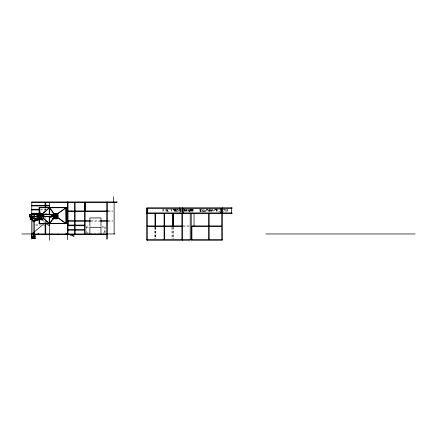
<?xml version="1.0" encoding="UTF-8"?>
<svg xmlns="http://www.w3.org/2000/svg" width="437" height="437" viewBox="0 0 437 437"><rect width="100%" height="100%" fill="white"/><g stroke="black" fill="none" stroke-linecap="round" stroke-linejoin="round"><path stroke-width="0.33" stroke-dasharray="2.19 1.64" d="M45.098 221.952L45.098 221.412L46.988 222.87M192.903 209.094L191.936 211.634L191.958 209.094M223.285 211.574L225.448 209.345M86.062 233.303L100.991 233.074M202.009 212.071L208.121 209.29M218.369 212.071L220.199 211.235M223.258 209.847L224.476 209.29M208.088 209.197L201.249 211.918A1.333 0.65 -90 0 1 200.889 210.476A1.333 0.65 -90 0 1 201.517 209.487M204.008 211.918L218.424 209.197M199.463 211.972L217.648 209.181M167.169 211.83A1.355 0.639 -90 0 1 167.043 210.35A1.355 0.639 -90 0 1 167.633 209.525L173.598 209.47A1.366 0.639 -90 0 1 174.292 210.246A1.366 0.639 -90 0 1 174.117 211.869M181.486 209.416A1.415 1.245 -90 0 0 180.863 209.225L180.547 209.225A1.415 1.245 -90 0 1 181.431 209.64M40.319 209.274L45.765 209.274L45.765 209.946M173.768 209.454L173.014 209.47A1.366 0.639 -90 0 1 173.702 210.246A1.366 0.639 -90 0 1 173.533 211.869M220.428 209.487L212.229 209.487A1.333 1.164 90 0 0 211.645 211.978M223.378 209.487L225.017 209.487A1.333 1.164 90 0 1 225.601 211.978M167.633 209.525L168.223 209.525A1.355 0.639 -90 0 0 167.628 210.35A1.355 0.639 -90 0 0 167.759 211.83M176.854 209.771L177.307 209.771M40.319 209.946L45.59 209.946M211.066 210.82L211.388 210.82M108.015 210.934L112.779 210.934M184.884 211.24L185.364 211.24M108.054 211.601L112.779 211.601M189.827 211.918L190.292 211.918M44.935 213.278L48.917 213.278M91.169 220.598L100.04 220.598M108.054 220.598L112.784 220.598M90.448 221.264L99.964 221.264M108.054 221.264L112.779 221.264M35.708 224.623L41.635 224.623M35.708 225.29L40.319 225.29M43.613 225.29L45.59 225.29M183.076 225.918L189.734 225.918M183.076 226.585L189.734 226.585M85.745 226.847L88.995 226.847M101.417 226.847L105.421 226.847L105.421 233.363M86.291 227.573L88.995 227.573M101.826 227.573L104.53 227.573M104.76 233.303L102.307 233.074A2.185 2.185 0 0 0 104.53 230.851M177.22 209.214L180.863 209.225M176.788 209.345L181.513 211.721M176.144 209.094L181.218 211.95M42.629 220.046L46.513 223.05M41.542 220.046L45.306 222.963M180.65 209.345L181.579 210.235M188.216 209.449L190.532 211.918M180.426 209.449L181.492 210.929M180.088 209.012L181.191 210.683M227.546 209.094L227.546 211.634M227.218 209.094L227.218 211.694M226.639 209.105L226.639 211.694M217.38 209.105L217.38 211.694M216.861 209.094L216.861 211.634M216.796 209.105L216.796 211.694M216.534 209.072L216.534 211.634M210.279 209.094L210.279 211.634M210.022 208.46L210.022 211.634M209.7 209.094L209.7 211.634M200.501 209.094L200.501 211.634M200.179 209.072L200.179 211.634M199.594 208.46L199.594 211.634M193.143 209.094L193.143 211.634M192.679 209.094L192.679 211.634M192.198 209.094L192.198 212.906M192.1 209.094L192.1 211.634M191.646 209.094L191.646 211.634M191.455 209.072L191.51 211.634M190.991 209.094L190.991 211.634M190.947 209.094L190.947 211.634M189.368 209.094L189.368 211.634M189.03 209.094L189.03 211.634M187.287 209.094L187.287 211.634M186.823 209.094L186.823 212.906M186.359 209.094L186.359 212.906M184.835 209.094L184.835 211.634M184.376 209.072L184.376 211.634M180.781 209.094L180.798 211.634M180.317 209.094L180.317 211.634M179.705 209.094L179.716 211.634M179.268 208.46L179.246 211.634M175.494 209.094L175.494 211.634M175.27 209.094L175.27 211.634M175.046 209.094L175.046 211.634M175.013 209.094L175.013 211.634M174.926 209.094L174.926 211.634M174.734 209.094L174.734 211.634M174.423 209.094L174.423 211.634M173.451 226.918L173.451 238.93M173.063 227.235L173.063 238.946M172.418 227.235L172.418 238.946M171.943 227.235L171.943 238.946M171.708 209.094L171.708 211.634M171.462 209.094L171.462 211.634M166.787 208.46L166.787 211.634M166.197 209.094L166.197 211.634M165.885 209.094L165.885 211.634M163.613 208.46L163.613 211.634M163.132 209.094L163.132 211.634M162.673 209.094L162.673 211.634M155.616 227.235L155.616 238.946M155.228 227.158L155.228 238.941M155.097 227.235L155.097 238.946M154.622 226.918L154.622 238.93M104.53 226.847L104.53 233.074M86.291 226.847L86.291 233.074M58.569 214.977L58.569 216.987M45.765 217.336L45.765 218.697M45.098 208.684L45.098 210.039M45.098 221.521L45.098 222.875M88.514 233.074A2.185 2.185 0 0 1 86.291 230.851M215.37 209.088A2.447 2.136 -90 0 1 213.305 210.902M201.342 209.088A2.447 2.136 -90 0 0 203.407 210.902L213.633 210.902A2.447 2.136 -90 0 0 215.692 209.088M203.735 210.902A2.447 2.136 -90 0 1 201.67 209.088M176.717 211.94A1.256 0.901 -90 0 1 176.674 210.17A1.256 0.901 -90 0 1 177.952 210.11A1.256 0.901 -90 0 1 177.996 211.885M176.269 211.94A1.256 0.901 -90 0 1 176.226 210.17A1.256 0.901 -90 0 1 177.504 210.11A1.256 0.901 -90 0 1 177.542 211.885M190.576 209.236A1.404 1.011 -90 0 1 190.969 211.393A1.404 1.011 -90 0 1 189.368 211.361A1.404 1.011 -90 0 1 189.8 209.219M190.111 209.236A1.404 1.011 -90 0 1 190.505 211.393A1.404 1.011 -90 0 1 188.904 211.361A1.404 1.011 -90 0 1 189.341 209.219M185.758 209.137A1.125 0.781 -90 0 1 185.965 210.842A1.125 0.781 -90 0 1 184.764 210.842A1.125 0.781 -90 0 1 184.977 209.137M185.277 209.137A1.125 0.781 -90 0 1 185.485 210.842A1.125 0.781 -90 0 1 184.288 210.842A1.125 0.781 -90 0 1 184.496 209.137M191.149 209.094A2.447 1.147 -90 0 1 190.04 210.907M184.141 210.579A2.447 1.147 -90 0 0 184.714 210.907L190.63 210.907A2.447 1.147 -90 0 0 191.739 209.094M185.304 210.907A2.447 1.147 -90 0 1 184.196 209.094M168.207 211.907A1.426 1.256 -90 0 1 168.556 209.186M181.431 211.639A1.415 1.245 -90 0 1 181.175 211.863M168.524 211.907A1.426 1.256 -90 0 1 168.868 209.186M224.694 209.487A1.333 1.164 90 0 1 225.273 211.978M211.972 211.978A1.333 1.164 90 0 1 212.551 209.487M209.744 211.978A1.333 0.65 -90 0 0 210.05 210.476A1.333 0.65 -90 0 0 209.421 209.487L200.933 209.487A1.333 0.65 -90 0 0 200.304 210.476A1.333 0.65 -90 0 0 200.61 211.978M208.837 209.487A1.333 0.65 -90 0 1 209.465 210.476A1.333 0.65 -90 0 1 209.165 211.978"/><path stroke-width="0.66" d="M34.037 233.964L34.037 233.631L33.611 238.389M38.232 233.964L38.199 233.522L38.199 233.964M85.133 211.601L85.133 233.964M55.625 216.32L55.352 216.899M29.634 215.321C29.345 214.398 31.48 214.114 31.639 214.802M33.004 216.32L31.77 216.654A1.557 0.765 -90 0 1 31.371 215.321C31.404 214.245 32.562 214.392 31.185 214.545M31.371 215.321L31.426 214.78L30.688 214.764M40.078 216.577L40.128 215.321L37.833 215.408M38.401 213.813L38.259 214.092M38.505 214.064L38.21 213.786M38.527 213.983C38.412 212.764 37.527 214.649 38.423 214.054M38.505 213.731L38.675 213.993M38.811 214.054L38.675 213.802L38.62 217.806M38.778 214.349L38.762 214.654A2.933 1.824 -90 0 1 38.942 215.365M38.849 214.43L38.969 214.523M38.8 217.675L38.822 214.654A2.933 1.824 -90 0 1 39.008 215.365M40.914 214.217C41.116 212.535 40.816 215.239 40.996 214.305M41.231 213.895L40.914 214.064L41.073 213.611M41.275 214.567L41.253 214.654A2.933 1.824 -90 0 0 41.067 216.883A2.933 1.824 -90 0 1 41.187 214.654L41.187 214.299M41.652 213.677L41.439 213.802M41.165 218.429C42.302 218.44 35.998 218.866 41.029 217.926M55.373 216.32L54.844 216.501M33.955 236.63L33.573 238.416M53.532 213.786L53.314 218.68C52.424 218.893 53.767 217.702 53.254 218.833M53.56 214.152C53.265 214.07 52.74 214.272 53.669 213.939M53.631 214.551L53.707 214.857A2.933 2.229 -90 0 1 53.931 215.561M53.38 218.549L53.532 218.861M53.756 214.676L53.762 214.72M53.8 218.391L53.707 217.79A2.933 2.229 -90 0 0 53.931 217.085M53.675 218.451L53.407 218.779M53.718 218.549L53.309 218.779M56.368 214.015L56.673 214.501M56.761 214.043C55.357 214.228 57.815 213.868 56.63 213.813M56.444 214.414L56.87 214.054M57.089 214.157L56.46 213.988M57.045 218.702C57.121 218.194 57.34 218.915 56.253 218.276M57.16 214.097L57.094 213.813L57.231 218.768L53.38 218.833M44.454 214.627L43.143 214.922L43.061 215.463A1.557 1.185 -90 0 0 43.651 216.812M39.483 216.036L39.609 216.277M50.255 214.643L52.101 215.097M50.25 214.731L50.719 214.643M43.356 216.96L43.116 219.03L39.308 219.609L35.342 220.893L32.841 220.822M43.208 219.03L43.481 216.96C44.295 221.384 36.692 218.413 34.354 220.893L38.751 219.303L40.69 218.932L42.061 219.172M39.904 218.877L39.264 223.558L49.436 223.558L43.116 217.965M39.33 223.695L39.969 219.008M37.429 216.484L38.33 216.457M41.122 216.534L41.116 215.911L41.225 216.534L41.815 216.534M41.007 214.928L41.089 215.545L41.225 214.928L41.815 214.928M32.704 214.119L29.563 214.78L29.508 215.321A1.557 0.765 -90 0 0 29.896 216.67M40.248 216.271L39.833 216.697M40.974 218.303C38.456 216.577 37.626 220.193 40.991 218.063M34.228 218.729L34.747 218.495L34.119 218.139M38.576 213.84L41.657 213.584M38.74 214.381L39.073 213.988L41.624 213.977M40.466 216.697L40.466 215.545M55.412 216.49L55.335 215.965L55.16 216.555M31.36 214.944A1.469 0.721 -90 0 0 31.699 216.594L32.109 216.555L31.661 216.67A1.557 0.765 -90 0 1 31.306 214.917M53.052 214.332L53.167 213.78L53.675 214.004M53.003 214.381L53.396 214.157M53.631 214.583C54.019 213.638 56.619 213.567 56.859 214.676C57.711 217.588 56.826 219.931 53.658 218.145M53.778 217.883L53.909 218.019M55.854 216.708L55.854 215.938M56.624 214.857L56.624 214.501M56.624 218.145L56.624 217.79M56.952 218.467L56.488 218.702L56.673 218.145M57.143 218.768L57.165 213.966M41.734 215.02L41.673 215.463A1.557 1.185 -90 0 0 41.712 215.867M44.148 214.627L43.034 215.059A1.557 1.185 -90 0 0 43.585 216.812L47.655 216.441M53.685 216.473L52.992 216.823M53.756 216.473L53.336 216.883M43.585 215.239L43.935 215.02M38.445 214.01L38.21 214.01M40.346 216.697L40.248 216.91A1.114 0.688 -90 0 1 39.27 216.91L39.172 216.506M53.806 216.501L53.467 216.539M31.934 216.61L33.075 216.146M32.185 216.293L31.95 216.714L29.459 216.747M53.461 218.833L53.434 213.84M53.309 214.332L53.407 213.868M54.243 215.747L54.363 215.534A1.114 0.847 -90 0 1 55.559 215.534L55.75 215.747M54.314 215.747L54.434 215.534A1.114 0.847 -90 0 1 55.63 215.534L55.679 215.933M53.609 218.593L53.254 218.26L53.276 218.762M55.679 216.899L55.559 217.107A1.114 0.847 -90 0 1 54.363 217.107M55.75 216.899L55.63 217.107A1.114 0.847 -90 0 1 54.434 217.107L54.243 216.899M39.549 215.889L39.8 215.791M53.019 218.62L49.649 223.547L66.189 223.547L57.76 217.659L57.76 213.638L66.189 207.75L49.649 207.75L53.767 213.775L57.821 213.638L66.107 207.619L66.107 223.678L57.76 217.659M53.106 218.751L49.742 223.678L49.742 216.315M30.219 219.03C31.022 218.484 32.759 219.636 32.731 220.751L33.436 220.751M38.445 213.786L38.205 213.567L38.15 214.064M41.225 218.287L40.794 218.183L41.089 218.675M55.122 216.036L55.078 216.555L55.466 216.555M43.957 216.856L44.323 216.435A0.956 0.727 -90 0 1 44.017 216.807L44 216.692M53.696 214.425L54.079 214.37M56.69 218.353L56.329 218.314A2.933 2.229 -90 0 0 54.079 218.276L53.707 218.145M57.072 218.626L56.684 218.314M38.221 216.681L38.511 216.528M40.089 213.786L39.264 207.761L49.436 207.761L42.629 213.786L39.887 213.655L42.591 213.655L49.392 207.63L49.392 214.321M31.295 216.747L31.388 216.665A0.956 0.47 -90 0 0 31.486 216.512M35.266 219.374L35.282 219.363A5.293 4.365 -90 0 1 37.484 218.784M33.294 232.686L31.754 233.964L31.754 218.964M34.315 231.828L44.071 223.728M53.614 216.73L53.227 216.899M38.844 214.168L39.128 214.168A2.933 1.824 -90 0 0 40.947 214.168L41.275 214.381M34.742 218.708L34.25 218.385M42.837 214.944L43.279 214.813M34.075 233.762L33.398 238.433M32.043 236.433L35.326 236.63M39.008 218.347L39.024 218.336A5.184 4.272 90 0 1 41.225 218.161L41.242 218.167M31.77 216.654L32.103 216.462M53.38 213.813L57.897 213.775M53.756 214.37L54.013 214.332A2.933 2.229 -90 0 0 56.253 214.37L56.734 214.381M53.298 218.866L52.888 218.631L53.232 218.216M35.626 219.205C42.739 217.773 29.066 220.876 37.238 218.675M53.292 216.676L53.429 216.102L54.232 216.102L54.232 216.823L52.986 216.686M66.151 208.061L66.331 222.968L66.331 207.974M38.401 216.621L38.095 216.697M220.811 210.962L222.034 210.405M31.928 214.545L31.366 214.857L33.414 214.201M36.058 220.281L36.5 220.101M33.529 218.675L33.086 218.915M34.408 218.675L34.67 218.571L33.441 218.675M41.734 214.949L42.061 215.037M42.973 214.933L43.946 214.742M33.654 218.609L41.783 217.271M31.082 214.802L29.776 214.862M30.737 214.862L31.579 214.485L31.579 214.982M37.15 219.866L38.44 219.511M31.841 216.747L33.086 216.413M35.588 218.282L39.712 217.435M32.201 214.572L33.338 214.288M37.445 216.381L37.779 216.49M55.423 216.899L55.608 215.933M43.733 216.796L44.552 216.605L43.722 216.889M31.174 214.802C31.371 213.966 28.733 214.982 29.984 214.895M40.969 218.675L41.291 218.26M36.752 219.456L36.145 219.587M42.34 214.824L46.218 214.343M53.232 214.321L53.314 213.906M56.673 214.414L56.329 214.332M43.574 216.681L47.595 216.353L51.457 216.796A1.333 1.016 -90 0 0 52.44 215.119M45.65 216.462L43.618 216.736A1.469 1.114 -90 0 1 43.099 215.08M42.389 214.835L43.935 214.627M43.072 214.627C43.187 213.376 55.291 215.108 52.637 215.299M43.137 214.714L44.891 214.43M43.389 214.714L43.738 214.687M33.469 218.331L33.168 218.533M42.192 215.048L42.673 214.988M44.268 216.435L45.694 216.288M30.776 214.878L30.295 214.922M42.242 215.02L41.794 215.064M32.78 214.206L29.672 214.857L30.333 214.895M40.565 217.375L41.57 217.304M53.319 216.708L54.576 216.659L54.576 215.965M45.639 216.288L47.655 216.266M117.132 201.938L31.754 201.938L31.754 214.616M31.754 202.604L117.132 202.604M31.754 205.27L45.098 205.27M45.59 205.27L49.545 205.27M31.754 205.942L45.098 205.942M45.59 205.942L49.545 205.942M232.145 207.788L146.761 207.788L146.761 240.263L190.21 240.263L190.21 213.573M146.761 208.46L232.145 208.46M31.754 209.274L39.09 209.274M220.756 209.487L222.067 209.487M31.754 209.946L39.09 209.946M68.03 210.934L107.349 210.934M68.03 211.601L107.349 211.601M220.756 212.158L222.067 212.158M146.761 212.906L232.145 212.906M31.754 213.278L39.09 213.278M146.761 213.573L232.145 213.573M31.754 213.944L38.423 213.944M29.787 214.589L31.338 214.589M44.115 214.627L44.514 214.54L44.142 214.687M31.726 214.764L32.294 214.764M36.085 214.764L36.435 214.764M41.695 214.731L43.252 214.731M37.522 214.944L36.009 214.501M36.85 214.928L37.724 215.13L36.877 215.157M40.532 214.928L41.122 214.928M48.212 216.462L51.178 216.828A1.426 1.082 -90 0 0 52.56 215.097L52.036 215.119M37.642 215.408L40.106 215.408M41.215 215.425L41.34 214.928M40.532 215.545L39.663 215.545A0.579 0.453 -90 0 0 39.215 216.222A0.579 0.453 -90 0 0 39.816 216.665A0.579 0.453 -90 0 0 40.057 215.834L40.013 215.763M55.559 215.61L52.97 215.61L55.625 215.567M37.336 215.676L37.779 215.676M37.336 215.763L39.352 215.763M55.144 215.747L55.887 215.747M52.14 215.818L53.44 215.878M37.336 215.9L38.642 215.9M52.265 215.965L54.882 215.965M55.466 216.091L55.171 216.643M41.012 216.036L41.335 216.036M41.225 216.086L41.34 216.534M36.855 216.255L37.664 216.255M36.91 216.31L37.489 216.31M36.926 216.397L39.117 216.697M36.987 215.9L36.987 216.446L37.336 216.49M38.571 216.457L39.03 216.457M53.319 216.457L52.134 216.457L52.62 216.49M36.55 216.599L35.064 216.654A1.333 0.655 -90 0 0 35.392 216.479M44.295 216.555L44.7 216.555M52.495 216.599L52.964 216.599M40.532 216.697L37.555 216.626M35.932 216.479A1.333 0.655 -90 0 1 35.605 216.654L36.227 216.747A1.426 0.699 -90 0 0 36.577 216.555M49.851 216.736L51.124 216.736M29.459 216.818L31.628 216.818M41.439 216.889L44.361 216.807A0.956 0.727 -90 0 0 44.629 216.457M41.411 216.96L43.563 216.96M52.882 216.899L55.887 216.899M29.831 217.129L31.704 217.129L33.551 217.899M39.073 218.254L41.116 218.254M39.215 218.658L41.073 218.658M90.492 220.598L68.03 220.598L68.003 225.066L74.454 225.066M100.625 220.598L107.349 220.598M33.698 220.751L33.977 220.751M32.819 220.958L35.031 220.958M68.03 221.264L90.448 221.264M100.608 221.264L107.349 221.264M32.906 221.515L34.856 221.515M48.878 224.334L49.545 224.334L48.6 223.602M75.12 225.066L84.461 225.066M49.545 225.394L48.452 225.394L45.825 223.362M68.003 225.732L74.454 225.732M75.12 225.732L84.461 225.732M147.236 225.918L181.874 225.918M221.717 225.918L191.914 225.918L191.914 239.596M147.236 226.585L181.874 226.585M191.914 226.585L221.717 226.585M68.003 229.518L74.454 229.518M75.12 229.518L84.461 229.518M68.003 230.184L74.454 230.184M75.12 230.184L84.461 230.184M32.993 233.074L34.813 233.074M21.85 233.964L114.849 233.964M265.778 233.964L415.15 233.964M33.736 234.631L107.349 234.631M33.796 234.855L35.861 234.855M34.026 234.986L35.861 234.986M33.96 235.21L34.376 235.21M33.452 236.433L35.326 236.433M33.9 237.433L34.436 237.433M33.365 237.832L35.495 237.832L35.495 238.635L32.491 238.635M32.07 238.433L33.66 238.433M146.761 239.596L190.21 239.596M191.242 239.596L222.384 239.596M52.424 216.462L52.019 216.495L53.096 216.899M53.653 216.785L53.199 216.899M37.582 215.9L37.582 216.506L38.571 216.626M30.907 218.904C28.023 218.79 32.901 219.303 32.731 220.751M46.322 216.353L51.238 216.839L47.595 216.266M46.267 216.441L49.851 216.839A1.426 1.082 -90 0 0 50.894 216.468M46.601 214.261L47.78 214.343M53.041 216.708L52.861 216.692M34.266 216.211L36.768 216.654A1.333 0.655 -90 0 0 37.402 214.977L37.484 215.676M34.343 216.299L36.664 216.697A1.426 0.699 -90 0 0 37.522 214.955M32.485 216.299L33.742 216.413M46.267 216.266L50.189 216.796A1.333 1.016 -90 0 0 50.692 216.615M34.561 214.119L37.5 214.851M34.485 214.206L37.391 214.928M52.598 216.473L53.134 216.55M36.855 216.288L37.358 216.348M30.109 217.129L31.868 217.489L33.392 218.637M36.987 216.435L37.658 216.697M38.554 216.61L39.03 216.697M52.686 216.659L52.09 216.55M54.133 216.828L54.576 216.899M34.266 216.124L36.626 216.686L34.807 216.697A1.426 0.699 -90 0 0 35.337 216.555M32.485 216.124L33.742 216.32M39.734 215.791L40.024 216.288L39.483 216.206M33.753 218.713L33.13 218.598M56.673 213.78L56.526 214.294M56.439 218.325L56.608 218.877M50.708 214.731L51.042 214.796M49.305 214.556L50.129 214.709M49.354 214.643L50.173 214.796M52.926 216.528L54.685 216.899M38.642 216.621L37.626 216.435M55.313 215.993L55.417 216.036A0.579 0.377 -90 0 1 55.33 216.823A0.579 0.377 -90 0 1 54.816 216.61A0.579 0.377 -90 0 1 54.958 215.823M40.969 213.567L41.357 214.01M35.277 219.445L35.293 219.445A5.293 4.365 90 0 0 37.495 218.866M36.003 214.589L36.342 214.78M36.806 216.424L37.817 216.697M52.44 215.119L47.928 214.349L43.132 214.999L44.29 214.687M32.338 238.433L31.661 233.964M32.201 238.433L31.568 233.822L34.851 233.964M39.013 218.418L39.03 218.424A5.184 4.272 90 0 0 41.231 218.249L41.187 218.189M37.626 216.621L37.795 215.9M31.677 219.079L31.956 219.248M42.629 213.786L42.427 214.993M43.077 218.101L49.392 223.695L49.392 216.331M43.629 216.889L42.93 215.561L43.361 216.889M53.86 213.638L49.742 207.619L49.742 214.977M38.39 215.321L38.576 215.731M31.043 218.096L31.049 218.107A5.184 1.677 90 0 0 31.699 218.369M29.967 216.484L29.585 215.419L29.88 216.747M56.433 218.779L56.433 218.314L56.772 218.489M53.707 218.489L53.401 218.724M41.329 214.13L41.417 217.107M40.346 215.545L40.248 215.337A1.114 0.688 -90 0 0 39.27 215.337L39.172 215.736A1.333 0.83 -90 0 1 40.477 215.064A1.333 0.83 -90 0 1 40.39 217.276M39.259 216.697L39.357 216.91A1.114 0.688 -90 0 0 40.335 216.91L40.335 215.337A1.114 0.688 -90 0 0 39.357 215.337L38.248 215.545A0.579 0.453 -90 0 0 38.024 215.621M38.5 215.408L38.636 215.731M56.701 217.877L56.673 217.79A2.933 2.229 -90 0 1 56.673 214.857L56.701 214.583M54.183 216.621L54.27 216.899M52.489 215.004L52.571 215.818M40.958 213.955L41.624 213.819L41.668 217.134M41.717 215.894L41.701 215.561L41.744 216.009M39.33 207.63L40.155 213.655M32.043 236.63L32.141 237.712M38.778 217.894L38.822 217.588A2.933 1.824 -90 0 0 39.008 216.883M31.267 216.151L31.229 215.419L31.852 216.665A0.956 0.47 -90 0 0 31.95 216.512M40.171 215.731L40.199 216.124M34.048 233.631L34.086 233.964M231.599 207.788L231.599 213.573M222.357 207.788L222.384 240.263L191.242 240.263L191.242 213.573M221.734 208.46L221.734 212.906M221.717 213.573L221.717 239.596M220.942 208.46L220.942 212.906M209.176 213.573L209.176 239.596M208.504 213.573L208.504 239.596M194.039 213.573L194.039 225.918M183.261 208.46L183.261 212.906M182.797 208.46L182.797 212.906M182.322 207.788L182.349 240.263M181.874 213.573L181.874 239.596M179.804 207.788L179.804 208.46M179.804 212.906L179.804 213.573M173.451 213.573L173.451 226.251M173.063 213.573L173.063 225.918M172.418 213.573L172.418 225.918M164.552 213.573L164.552 239.596M164.083 213.573L164.083 239.596M155.616 213.573L155.616 225.918M155.228 213.573L155.228 225.192M155.097 213.573L155.097 225.918M147.717 208.46L147.717 212.906M147.427 208.46L147.427 212.906M147.236 213.573L147.236 240.263M147.012 208.46L147.012 212.906M116.592 201.938L116.592 202.604M114.117 202.604L114.117 233.964M113.451 196.737L113.451 201.954M107.349 201.938L107.349 239.077M106.704 202.604L106.704 210.934M106.704 211.601L106.704 220.598M106.704 221.264L106.704 233.964M106.704 234.631L106.704 239.077M100.969 226.213L100.969 217.948L89.853 217.948L89.853 226.213M100.969 233.964L100.969 227.289L89.853 227.289L89.853 233.964M84.461 202.604L84.461 210.934M84.461 211.601L84.461 220.598M84.461 221.264L84.461 233.964M75.12 202.604L75.12 210.934M75.12 211.601L75.12 220.598M75.12 221.264L75.12 233.964M74.454 202.604L74.454 210.934M74.454 211.601L74.454 220.598M74.454 221.264L74.454 233.964M73.962 234.565L73.962 236.373L73.023 236.373L73.023 234.565M72.455 234.494L72.455 235.559L70.647 235.559L70.647 234.494M71.761 210.934L71.761 211.601M68.03 201.938L68.03 233.964M67.484 233.964L67.506 234.631M67.336 239.749L67.336 201.938L67.314 202.604M67.276 233.964L67.276 234.631M67.172 233.964L67.172 234.631M67.101 233.964L67.101 234.631M66.91 233.964L66.959 234.631M66.872 233.964L66.872 234.631M66.675 233.964L66.692 234.631M66.424 233.964L66.424 234.631M66.047 207.619L66.047 223.678M65.463 233.964L65.463 234.631M65.184 233.964L65.184 234.631M57.903 233.964L57.903 234.631M57.821 213.638L57.821 217.659M54.478 215.965L54.478 216.899M54.352 215.965L54.352 216.899M53.614 216.654L53.614 217.97M52.724 233.964L52.724 234.631M51.615 233.964L51.615 234.674M49.545 202.604L49.507 214.977M49.507 216.315L49.545 240.263M49.234 207.63L49.234 214.321M49.234 216.331L49.234 223.695M45.765 202.604L45.765 207.941M45.765 223.312L45.765 233.964M45.098 202.604L45.098 208.007M45.098 223.525L45.098 233.964M42.591 213.655L42.591 214.993M39.33 209.634L39.33 213.655M39.33 219.008L39.33 221.685M39.062 213.655L39.062 207.63L66.615 207.619L66.615 223.678L39.062 223.695L39.062 219.674M38.888 215.763L38.888 216.697M38.751 215.763L38.751 216.697M38.516 213.764L38.516 217.806M38.461 216.823L38.461 217.664M37.877 215.9L37.877 216.555M37.664 215.9L37.664 216.506M36.227 216.747L36.227 216.654A1.333 0.655 -90 0 0 36.555 216.479M35.004 237.832L35.004 238.635M34.905 237.832L34.905 238.635M34.681 218.981L34.681 213.611L33.13 213.611L33.13 218.981M34.681 221.663L34.681 233.074M34.397 237.832L34.397 238.635M34.108 237.832L34.108 238.635M33.13 221.663L33.13 233.074M31.754 216.239L31.754 217.604M31.754 235.264L31.754 239.077M31.114 214.485L31.114 214.982M43.569 215.184A0.557 0.421 -90 0 1 43.935 214.906M51.358 216.468A1.426 1.082 -90 0 1 50.594 216.889L50.594 216.796A1.333 1.016 -90 0 0 51.096 216.615M43.645 215.184A0.557 0.421 -90 0 1 43.902 214.928M51.992 216.173A1.426 1.082 -90 0 1 51.053 216.889L51.053 216.796A1.333 1.016 -90 0 0 51.561 216.615M51.932 216.129A1.333 1.016 -90 0 1 51.768 216.408M30.006 216.594A1.469 0.721 -90 0 1 29.667 214.944M35.954 216.555A1.426 0.699 -90 0 1 35.605 216.747M36.506 214.786A0.557 0.273 -90 0 0 36.364 214.786A0.557 0.273 -90 0 0 36.249 214.786M29.984 216.67A1.557 0.765 -90 0 1 29.623 214.917M38.248 216.697A0.579 0.453 -90 0 1 37.932 216.528M38.642 216.528A0.579 0.453 -90 0 1 37.997 216.528M38.095 215.621A0.579 0.453 -90 0 1 38.319 215.545M39.559 217.276A1.333 0.83 -90 0 1 39.172 216.468M39.734 216.697A0.579 0.453 -90 0 1 39.281 216.124A0.579 0.453 -90 0 1 39.734 215.545M38.942 216.883A2.933 1.824 -90 0 1 38.762 217.588M40.444 217.784A2.933 1.824 -90 0 1 40.887 218.074M39.062 218.074A2.933 1.824 -90 0 1 39.505 217.784M38.724 216.528A0.579 0.453 -90 0 1 38.401 216.697M39.898 216.528A0.579 0.453 -90 0 1 39.581 216.697M54.264 215.654A1.333 1.011 -90 0 1 55.854 215.381A1.333 1.011 -90 0 1 55.646 217.479A1.333 1.011 -90 0 1 54.161 216.67M55.226 216.899A0.579 0.377 -90 0 1 55.133 215.763M53.658 214.857A2.933 2.229 -90 0 1 53.877 215.561M53.877 217.085A2.933 2.229 -90 0 1 53.658 217.79M53.866 216.473A0.579 0.377 -90 0 1 53.139 216.473M53.418 216.899A0.579 0.377 -90 0 1 53.052 216.473M53.969 216.473A0.579 0.377 -90 0 1 53.604 216.899M55.406 216.473A0.579 0.377 -90 0 1 55.04 216.899M31.054 218.019A5.184 1.677 90 0 1 31.71 218.019M32.939 219.194A5.293 1.715 90 0 1 32.72 219.003M32.485 233.276L32.485 233.964L32.485 233.276M85.133 202.604L85.133 210.934L85.133 202.604M32.059 218.653C32.649 220.516 33.108 218.396 32.065 218.615M30.268 217.987C31.333 219.483 32.114 217.178 30.268 217.987M56.264 214.633L56.482 214.802L56.275 214.589M56.264 217.926L56.482 218.09L56.264 217.926"/></g></svg>
